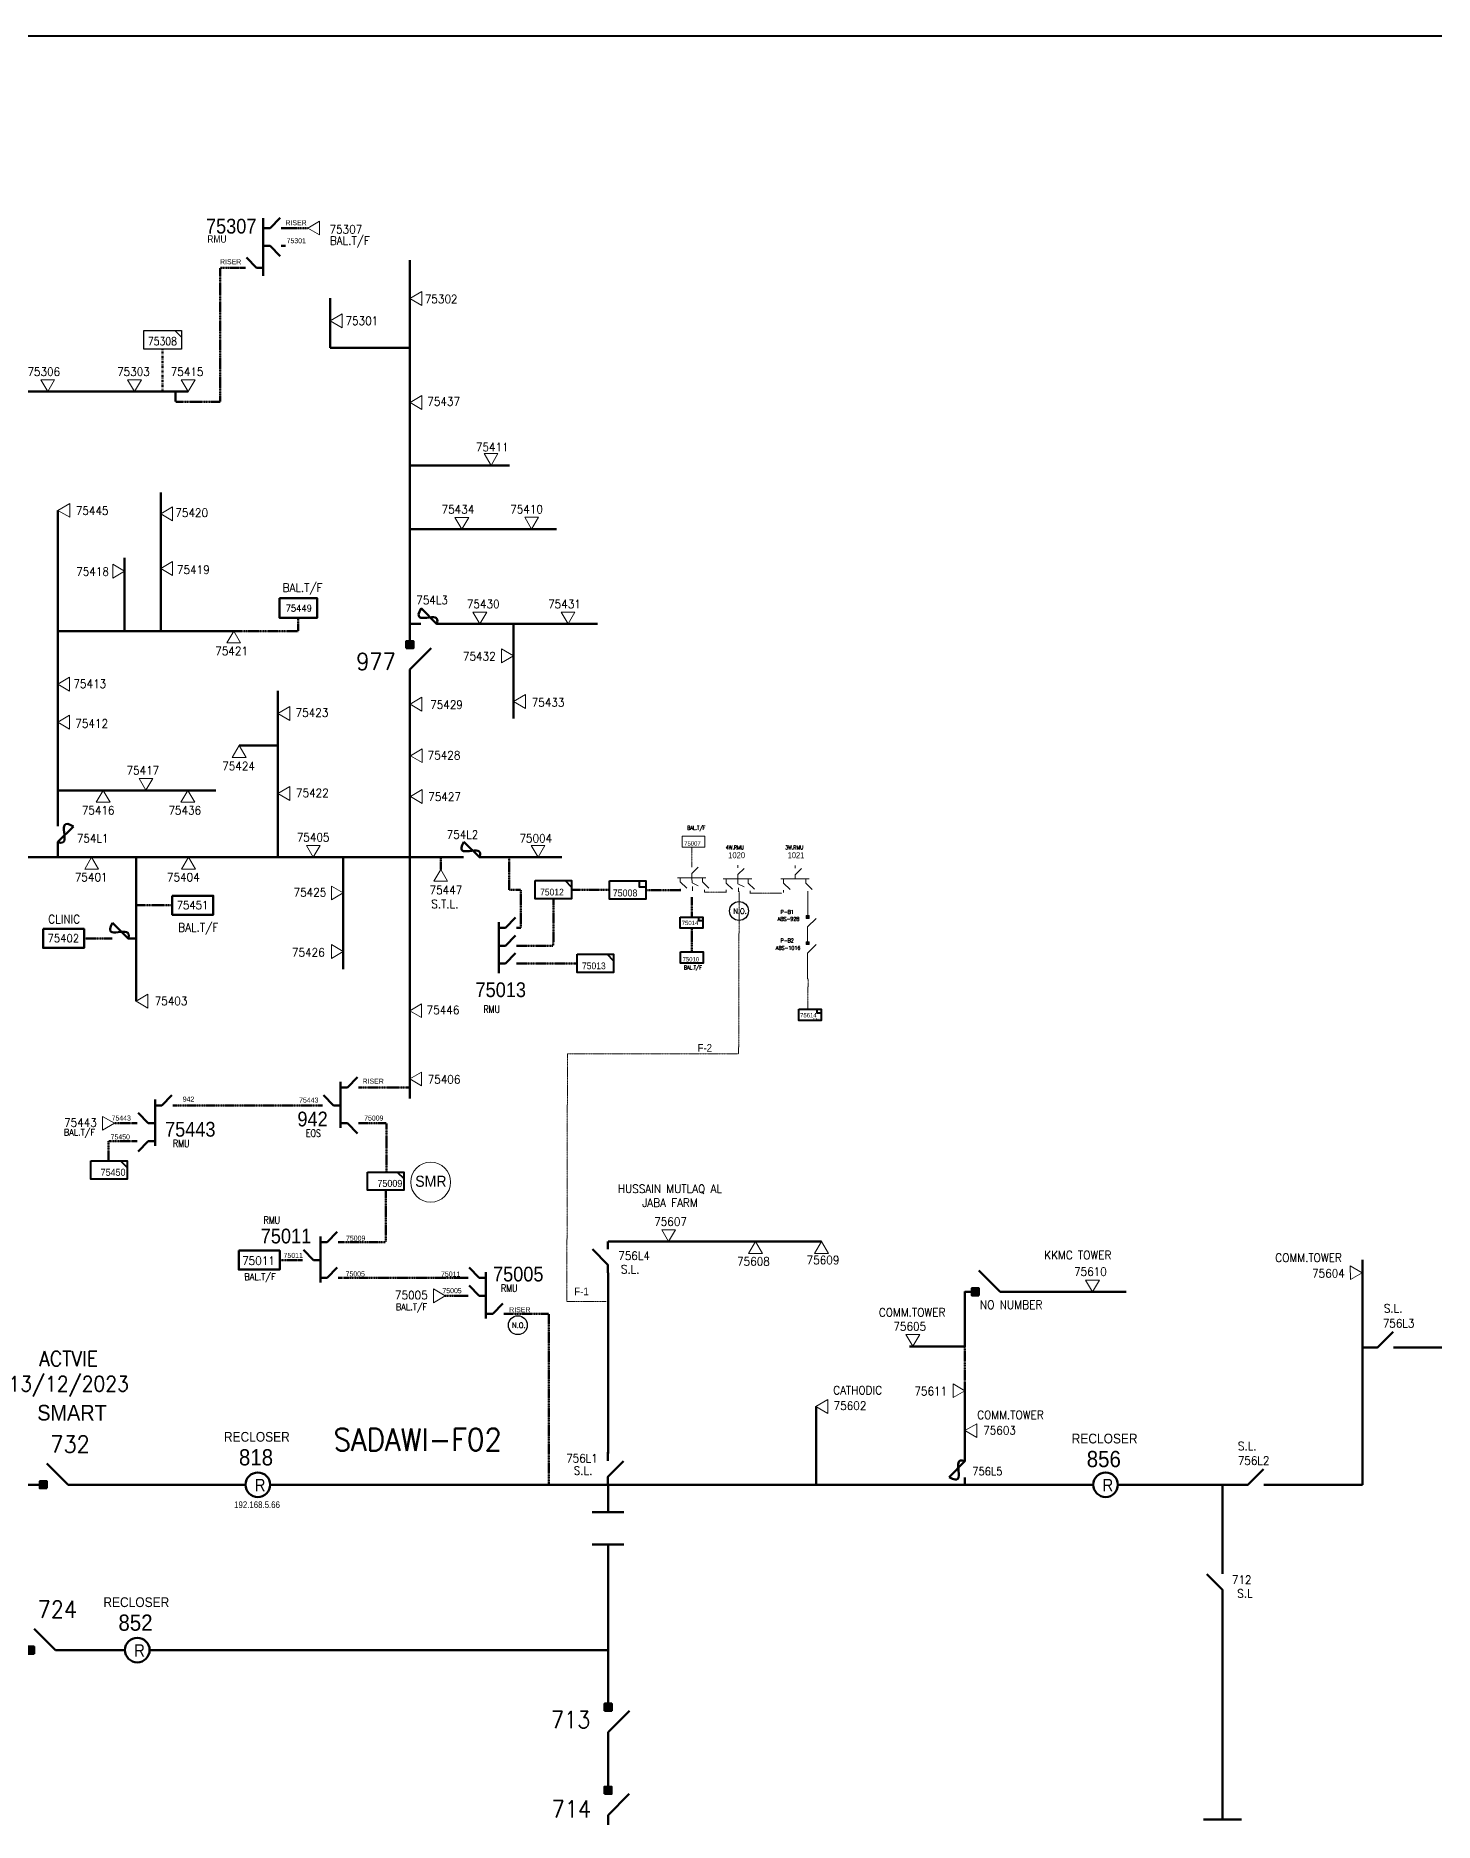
# Model space of a CAD drawing. Header units: metres. Extents: x 65984 to 144644, y -19036 to 23726.
# Drawn here: x 138121 to 138621, y 20396 to 21035 of the extents above; entities that cross this region are included whole.
import ezdxf
from ezdxf.enums import TextEntityAlignment as Align

# ---------------------------------------------------------------- set-up
doc = ezdxf.new("R2010")
doc.units = ezdxf.units.M
doc.header["$MEASUREMENT"] = 0
doc.linetypes.add('DGN Style 3', pattern=[0.013877, 0, -0.013877])
doc.linetypes.add('DGN Style 4', pattern=[1.6, 0.8, -0.4, 0, -0.4])
doc.layers.get('0').update_dxf_attribs({"color": 95, "lineweight": 40})
for name, color, linetype, lineweight in [('ABS NUMBER', 112, 'Continuous', 30), ('d_eos', 111, 'Continuous', 40), ('d_eos no', 121, 'Continuous', 40), ('d_fco text', 95, 'Continuous', 40), ('d_switch', 95, 'Continuous', 40), ('d_tf no', 6, 'Continuous', 40), ('d_ug cable', 95, 'Continuous', 40), ('d_ug tf', 1, 'Continuous', 40), ('d_unit sub', 7, 'Continuous', 40), ('d_village name', 7, 'Continuous', 40), ('EXI TRANS 3PH', 7, 'Continuous', 0), ('FDR  1  16', 234, 'Continuous', 40), ('FDR  2  03', 240, 'Continuous', 40), ('FDR  2  05', 154, 'Continuous', 40), ('FDR  2  17', 98, 'Continuous', 40), ('FDR  2  19', 172, 'Continuous', 40), ('FDR  3  01', 30, 'Continuous', 40), ('FDR  3  02', 251, 'Continuous', 40), ('FDR  4  02', 126, 'Continuous', 40), ('GRID STATION 01', 7, 'Continuous', 40), ('Level 37', 7, 'Continuous', 0), ('O H MAIN FEEDER', 4, 'Continuous', 100), ('REGULATOR', 5, 'Continuous', 40), ('RMU', 30, 'Continuous', 120), ('SW N O', 114, 'Continuous', 30)]:
    doc.layers.add(name, color=color, linetype=linetype, lineweight=lineweight)
doc.styles.add('NASKHF', font='naskhf.shx', dxfattribs={"height": 8})
doc.styles.add('Style-Arial', font='arial.ttf')
doc.styles.add('Style-ENGINEERING', font='ENGINEERING.shx')
doc.styles.add('Style-msdefault', font='msdefault.shx')
doc.styles.add('Style-STANDARD', font='STANDARD.shx')

# ---------------------------------------------------------------- blocks, each defined once
blk = doc.blocks.new('*U921')
at = {"layer": 'FDR  2  05', "color": 6, "linetype": 'Continuous', "lineweight": 100}
for p, q in [((-11.2, -10.9), (-11.2, -21.7)), ((-11.2, -23.5), (-11.2, -11.1))]:
    blk.add_line(p, q, dxfattribs=at)
at = {"layer": 'FDR  2  05', "color": 6, "linetype": 'Continuous', "lineweight": 100, "extrusion": (0, 0, -1), "flags": 128}
blk.add_lwpolyline([(11.2, 23.5), (11.2, 11.9), (-11.2, -10.5)], dxfattribs=at)
blk = doc.blocks.new('*U924')
at = {"layer": 'FDR  2  05', "color": 6, "linetype": 'Continuous', "lineweight": 100}
blk.add_line((11.8, -11.2), (22.6, -11.2), dxfattribs=at)
at = {"layer": 'FDR  2  05', "color": 6, "linetype": 'Continuous', "lineweight": 100, "extrusion": (0, 0, -1), "flags": 128}
blk.add_lwpolyline([(22.6, -11.2), (11, -11.2), (-11.4, 11.2)], dxfattribs=at)
blk = doc.blocks.new('ABS2')
at = {"color": 0, "linetype": 'ByBlock', "lineweight": -2}
for q in [(-59.8, 87), (0, 0)]:
    blk.add_line((0, 27.2), q, dxfattribs=at)
at = {"color": 0, "linetype": 'ByBlock', "lineweight": -2, "flags": 128}
for points in [[(10, 87.2), (-10, 87.2), (-10, 107.2), (10, 107.2)], [(7.6, 99.3), (7.6, 99.3), (7.6, 99.3), (7.6, 99.3)]]:
    blk.add_lwpolyline(points, close=True, dxfattribs=at)
at = {"color": 0, "linetype": 'ByBlock', "lineweight": -2}
for points in [[(10, 87.2), (-10, 87.2), (10, 107.2), (-10, 107.2)], [(7.6, 99.3), (7.6, 99.3), (7.6, 99.3)]]:
    blk.add_solid(points, dxfattribs=at)
blk = doc.blocks.new('FUSE01')
at = {"color": 0, "linetype": 'ByBlock', "lineweight": -2}
blk.add_line((0, -17.15), (0, -22.55), dxfattribs=at)
at = {"color": 0, "linetype": 'ByBlock', "lineweight": -2, "flags": 128}
blk.add_lwpolyline([(0, 0.05), (0, -5.75), (-11.2, -16.95)], dxfattribs=at)
at = {"color": 0, "linetype": 'ByBlock', "lineweight": -2}
blk.add_open_spline([(-11.2, -16.95), (3.4, -25.35), (-11.6, -1.35), (0, -5.75)], degree=3, dxfattribs=at)
blk = doc.blocks.new('*U927')
at = {"layer": 'REGULATOR', "color": 7, "linetype": 'Continuous', "lineweight": 53}
blk.add_circle((0, 0.1), 7.56, dxfattribs=at)
at = {"layer": 'ABS NUMBER', "color": 7, "lineweight": 53, "style": 'Style-ENGINEERING', "width": 0.9}
blk.add_text('R', height=7.56, dxfattribs=at).set_placement((-1.9, 3.7), align=Align.TOP_LEFT)
blk = doc.blocks.new('TF_2_2')
at = {"layer": 'd_village name', "color": 0, "linetype": 'Continuous', "lineweight": 30, "ltscale": 500}
blk.add_line((3150, 2475), (4950, 675), dxfattribs=at)
blk.add_3dface([(-5050, 2475), (4950, 2475), (4950, -2525), (-5050, -2525)], dxfattribs=at)
blk = doc.blocks.new('TF_8')
at = {"color": 0, "linetype": 'ByBlock', "lineweight": -2}
blk.add_line((6.3, 4.95), (9.9, 1.35), dxfattribs=at)
blk.add_3dface([(-10.1, 4.95), (9.9, 4.95), (9.9, -5.05), (-10.1, -5.05)], dxfattribs=at)
blk = doc.blocks.new('TF3')
at = {"color": 0, "linetype": 'ByBlock', "lineweight": -2}
for p, q in [((11.3, 9), (18.3, 9)), ((18.3, 9), (18.3, 2))]:
    blk.add_line(p, q, dxfattribs=at)
at = {"color": 0, "linetype": 'ByBlock', "lineweight": -2, "flags": 128}
blk.add_lwpolyline([(18.3, 2), (11.3, 2), (11.3, 9)], dxfattribs=at)
at = {"color": 0, "linetype": 'ByBlock', "lineweight": -2}
blk.add_3dface([(-21.7, 9), (18.3, 9), (18.3, -11), (-21.7, -11)], dxfattribs=at)
blk = doc.blocks.new('*U984')
at = {"layer": 'SW N O', "color": 3, "ltscale": 0.426762}
blk.add_circle((0, 0), 16.8, dxfattribs=at)
at = {"layer": 'SW N O', "color": 3, "style": 'Style-STANDARD'}
blk.add_text('N.O.', height=9.6, dxfattribs=at).set_placement((1.7, -0.2), align=Align.MIDDLE_CENTER)
blk = doc.blocks.new('TRA1_3')
at = {"layer": 'EXI TRANS 3PH', "color": 1, "linetype": 'Continuous', "lineweight": 0, "extrusion": (0, 0, -1), "flags": 128}
blk.add_lwpolyline([(-10, -17), (0, 0), (10, -17)], close=True, dxfattribs=at)
blk = doc.blocks.new('TRA1_2')
at = {"layer": 'EXI TRANS 3PH', "color": 1, "linetype": 'Continuous', "lineweight": 0, "xscale": 1.000046566207833, "yscale": 1.000046566207833, "zscale": 1.000046566207833, "rotation": 180}
blk.add_blockref('TRA1_3', (0, 0), dxfattribs=at)
blk = doc.blocks.new('TRA1_658')
at = {"layer": 'EXI TRANS 3PH', "color": 6, "linetype": 'Continuous', "lineweight": 0, "flags": 128}
blk.add_lwpolyline([(10, -17), (0, 0), (-10, -17)], close=True, dxfattribs=at)
blk = doc.blocks.new('TRA1_657')
at = {"layer": 'EXI TRANS 3PH', "color": 6, "linetype": 'Continuous', "lineweight": 0, "xscale": 1.000046566207834, "yscale": 1.000046566207834, "zscale": 1.000046566207834, "rotation": 180}
blk.add_blockref('TRA1_658', (0, 0), dxfattribs=at)

msp = doc.modelspace()

# ---------------------------------------------------------------- linework, layer by layer
at = {"layer": 'd_eos', "color": 7, "linetype": 'Continuous', "lineweight": 211, "ltscale": 0.437604}
for p, q in [((138204.52, 20966.12), (138208.11, 20969.82)), ((138202.06, 20949.05), (138202.06, 20969.61)), ((138202.06, 20966.12), (138204.52, 20966.12)), ((138208.45, 20966.12), (138209.95, 20966.12)), ((138202.06, 20959.7), (138204.52, 20959.7)), ((138204.52, 20959.7), (138208.11, 20956)), ((138208.45, 20959.7), (138209.94, 20959.7)), ((138195.68, 20951.82), (138194.18, 20951.82)), ((138199.61, 20951.82), (138196.02, 20955.52)), ((138202.06, 20951.82), (138199.61, 20951.82)), ((138286.32, 20699.44), (138286.32, 20717.68)), ((138286.32, 20715.64), (138288.77, 20715.64)), ((138288.77, 20715.64), (138292.36, 20719.34)), ((138292.71, 20715.64), (138294.2, 20715.64)), ((138286.27, 20709.22), (138288.72, 20709.22)), ((138288.72, 20709.22), (138292.31, 20712.92)), ((138292.66, 20709.22), (138294.15, 20709.22)), ((138286.27, 20702.95), (138288.72, 20702.95)), ((138288.72, 20702.95), (138292.31, 20706.65)), ((138292.66, 20702.95), (138294.15, 20702.95)), ((138229.68, 20644.13), (138229.68, 20660.62)), ((138229.68, 20658.58), (138232.14, 20658.58)), ((138232.14, 20658.58), (138235.73, 20662.28)), ((138236.07, 20658.58), (138237.56, 20658.58)), ((138163.32, 20637.71), (138163.32, 20654.21)), ((138163.32, 20652.16), (138165.78, 20652.16)), ((138165.78, 20652.16), (138169.37, 20655.86)), ((138169.71, 20652.16), (138171.2, 20652.16)), ((138223.29, 20652.16), (138221.8, 20652.16)), ((138227.22, 20652.16), (138223.63, 20655.86)), ((138229.68, 20652.16), (138227.22, 20652.16)), ((138156.93, 20645.75), (138155.44, 20645.75)), ((138160.87, 20645.75), (138157.28, 20649.45)), ((138163.32, 20645.75), (138160.87, 20645.75)), ((138229.68, 20645.75), (138232.14, 20645.75)), ((138232.14, 20645.75), (138235.73, 20642.05)), ((138236.07, 20645.75), (138237.56, 20645.75)), ((138156.94, 20639.33), (138155.44, 20639.33)), ((138160.87, 20639.33), (138157.28, 20635.63)), ((138163.32, 20639.33), (138160.87, 20639.33)), ((138224.95, 20603.23), (138228.54, 20606.93)), ((138220.04, 20596.81), (138216.45, 20600.51)), ((138222.49, 20588.78), (138222.49, 20605.27)), ((138222.49, 20603.23), (138224.95, 20603.23)), ((138228.88, 20603.23), (138230.37, 20603.23)), ((138216.1, 20596.81), (138214.61, 20596.81)), ((138222.49, 20596.81), (138220.04, 20596.81)), ((138224.95, 20590.39), (138228.54, 20594.09)), ((138279.28, 20590.39), (138275.69, 20594.09)), ((138222.49, 20590.39), (138224.95, 20590.39)), ((138228.88, 20590.39), (138230.37, 20590.39)), ((138275.35, 20590.39), (138273.86, 20590.39)), ((138279.28, 20583.98), (138275.69, 20587.68)), ((138281.74, 20590.39), (138279.28, 20590.39)), ((138281.74, 20575.94), (138281.74, 20592.44)), ((138275.35, 20583.98), (138273.86, 20583.98)), ((138281.74, 20583.98), (138279.28, 20583.98)), ((138284.2, 20577.56), (138287.79, 20581.26)), ((138281.74, 20577.56), (138284.2, 20577.56)), ((138288.13, 20577.56), (138289.62, 20577.56))]:
    msp.add_line(p, q, dxfattribs=at)
at = {"layer": 'd_eos', "color": 7, "linetype": 'Continuous', "lineweight": 13, "ltscale": 0.270493}
for p, q in [((138350.29, 20733.64), (138360.49, 20733.64)), ((138351.29, 20733.64), (138351.29, 20732.12)), ((138355.46, 20737.56), (138355.46, 20738.48)), ((138355.46, 20735.13), (138357.75, 20737.35)), ((138355.46, 20733.61), (138355.46, 20735.13)), ((138355.49, 20731.83), (138355.46, 20733.63)), ((138359.22, 20733.64), (138359.22, 20732.13)), ((138366.69, 20733.24), (138376.88, 20733.24)), ((138367.69, 20733.24), (138367.69, 20731.72)), ((138371.86, 20737.16), (138371.86, 20738.08)), ((138371.86, 20734.73), (138374.14, 20736.95)), ((138371.86, 20733.21), (138371.86, 20734.73)), ((138371.88, 20731.42), (138371.86, 20733.22)), ((138375.62, 20733.24), (138375.62, 20731.72)), ((138392.44, 20737.09), (138392.44, 20738.01)), ((138392.45, 20733.14), (138392.44, 20734.65)), ((138392.45, 20734.65), (138394.73, 20736.87)), ((138351.29, 20732.12), (138353.58, 20729.91)), ((138351.29, 20729.69), (138351.29, 20728.77)), ((138355.49, 20731.82), (138357.73, 20730.75)), ((138355.72, 20728.94), (138355.72, 20730.46)), ((138359.22, 20732.13), (138361.51, 20729.91)), ((138359.97, 20729.32), (138359.97, 20728.4)), ((138367.69, 20731.72), (138369.97, 20729.5)), ((138367.69, 20729.29), (138367.69, 20728.37)), ((138371.89, 20731.42), (138374.13, 20730.35)), ((138372.12, 20728.54), (138372.12, 20730.06)), ((138375.62, 20731.72), (138377.91, 20729.5)), ((138376.36, 20728.92), (138376.36, 20727.99)), ((138387.28, 20733.17), (138397.47, 20733.17)), ((138388.28, 20733.17), (138388.28, 20731.65)), ((138388.28, 20731.65), (138390.56, 20729.43)), ((138388.28, 20729.22), (138388.28, 20728.29)), ((138396.21, 20733.17), (138396.21, 20731.65)), ((138396.21, 20731.65), (138398.5, 20729.43)), ((138396.95, 20728.84), (138396.95, 20727.92))]:
    msp.add_line(p, q, dxfattribs=at)
at = {"layer": 'd_ug cable', "color": 2, "linetype": 'Continuous', "lineweight": 13}
msp.add_circle((138261.95, 20624.68), 7.15, dxfattribs=at)
at = {"layer": 'd_ug tf', "color": 134, "linetype": 'DGN Style 4', "lineweight": 53}
msp.add_line((138166.03, 20907.58), (138166.03, 20922.75), dxfattribs=at)
at = {"layer": 'd_unit sub', "color": 1, "linetype": 'Continuous', "lineweight": 13, "flags": 128}
msp.add_lwpolyline([(138351.98, 20748.54), (138360.02, 20748.54), (138360.02, 20744.52), (138351.98, 20744.52)], close=True, dxfattribs=at)
at = {"layer": 'd_unit sub', "color": 1, "linetype": 'Continuous', "lineweight": 40, "flags": 128}
for points in [[(138312.4, 20730.29), (138310.06, 20732.6), (138312.4, 20732.6)], [(138327.41, 20703.9), (138325.08, 20706.21), (138327.42, 20706.21)], [(138351.41, 20707.08), (138359.45, 20707.08), (138359.45, 20703.06), (138351.41, 20703.06)]]:
    msp.add_lwpolyline(points, close=True, dxfattribs=at)
at = {"layer": 'FDR  1  16', "linetype": 'Continuous', "lineweight": 40, "flags": 128}
msp.add_lwpolyline([(137704.71, 21034.93), (139267.55, 21034.93), (139267.55, 19936.81), (137704.71, 19936.81)], close=True, dxfattribs=at)
at = {"layer": 'FDR  2  05', "color": 94, "linetype": 'Continuous', "lineweight": 100}
for p, q in [((138254.51, 20817.33), (138254.51, 20954.61)), ((138225.95, 20941.02), (138225.95, 20923.25)), ((138254.51, 20923.25), (138225.95, 20923.25)), ((138175.16, 20907.58), (138094.56, 20907.58)), ((138290.15, 20881.18), (138254.61, 20881.18)), ((138165.34, 20821.7), (138165.34, 20871.48)), ((138128.56, 20754.07), (138128.56, 20865.08)), ((138306.97, 20858.36), (138254.61, 20858.36)), ((138152.42, 20821.7), (138152.42, 20848.15)), ((138258.02, 20824.46), (138254.61, 20824.46)), ((138321.61, 20824.46), (138266.98, 20824.46)), ((138291.61, 20790.6), (138291.61, 20824.46)), ((138128.56, 20821.87), (138194.03, 20821.87)), ((138254.51, 20654.67), (138254.51, 20804.64)), ((138207.29, 20740.95), (138207.29, 20800.5)), ((138193.42, 20780.92), (138207.29, 20780.92)), ((138128.56, 20764.89), (138185.06, 20764.89)), ((138271.63, 20740.95), (138094.99, 20740.95)), ((138128.56, 20740.95), (138128.56, 20744.71)), ((138156.51, 20740.95), (138156.51, 20689.48)), ((138230.65, 20740.94), (138230.65, 20700.88)), ((138308.9, 20740.95), (138282.31, 20740.95))]:
    msp.add_line(p, q, dxfattribs=at)
at = {"layer": 'FDR  2  05', "color": 94, "linetype": 'Continuous', "lineweight": 13}
for p, q in [((138396.91, 20719.92), (138396.91, 20728.09)), ((138396.86, 20710.7), (138396.86, 20714.83)), ((138396.86, 20697.3), (138396.86, 20705.47))]:
    msp.add_line(p, q, dxfattribs=at)
at = {"layer": 'FDR  2  05', "color": 6, "linetype": 'Continuous', "lineweight": 100}
for p, q in [((138325.42, 20603.43), (138401.86, 20603.43)), ((138595.41, 20565.55), (138595.41, 20596.94)), ((138453.18, 20565.88), (138453.18, 20585.53)), ((138453.18, 20585.44), (138457.32, 20585.44)), ((138467.95, 20585.44), (138510.82, 20585.44)), ((138433.32, 20565.88), (138453.18, 20565.88)), ((138453.18, 20527.33), (138453.18, 20552.58)), ((138399.87, 20516.39), (138399.87, 20544.42))]:
    msp.add_line(p, q, dxfattribs=at)
at = {"layer": 'FDR  2  17', "color": 7, "linetype": 'Continuous', "lineweight": 53, "flags": 128}
for points in [[(138207.85, 20833.7), (138221.28, 20833.7), (138221.28, 20826.59), (138207.85, 20826.59)], [(138169.46, 20727.16), (138184.13, 20727.16), (138184.13, 20720.36), (138169.46, 20720.36)], [(138123.23, 20715.31), (138137.89, 20715.31), (138137.89, 20708.5), (138123.23, 20708.5)], [(138193.27, 20600.21), (138207.94, 20600.21), (138207.94, 20593.41), (138193.27, 20593.41)]]:
    msp.add_lwpolyline(points, close=True, dxfattribs=at)
at = {"layer": 'FDR  2  19', "color": 1, "linetype": 'DGN Style 3', "lineweight": 53}
for p, q in [((138209.95, 20966.12), (138217.97, 20966.12)), ((138265.55, 20736.57), (138265.55, 20740.92)), ((138294.2, 20715.64), (138294.2, 20729.34)), ((138338.99, 20729.22), (138351.58, 20729.22)), ((138156.51, 20723.77), (138169.46, 20723.77)), ((138355.43, 20719.56), (138355.43, 20726.75)), ((138355.43, 20707.08), (138355.43, 20715.37)), ((138137.89, 20711.91), (138145.35, 20711.91)), ((138294.15, 20702.95), (138314.41, 20702.95)), ((138236.82, 20658.58), (138254.51, 20658.58)), ((138155.44, 20645.75), (138148.78, 20645.74)), ((138214.61, 20596.81), (138207.95, 20596.81)), ((138273.86, 20590.39), (138230.7, 20590.39)), ((138273.86, 20583.98), (138267.19, 20583.98))]:
    msp.add_line(p, q, dxfattribs=at)
at = {"layer": 'FDR  2  19', "color": 1, "linetype": 'DGN Style 3', "lineweight": 13}
for p, q in [((138355.39, 20744.35), (138355.39, 20737.38)), ((138359.97, 20728.4), (138367.75, 20728.4)), ((138376.38, 20728.04), (138387.73, 20728.04))]:
    msp.add_line(p, q, dxfattribs=at)
at = {"layer": 'FDR  2  19', "color": 6, "linetype": 'DGN Style 3', "lineweight": 106}
msp.add_line((138453.18, 20552.58), (138453.17, 20565.86), dxfattribs=at)
at = {"layer": 'FDR  2  19', "color": 1, "linetype": 'DGN Style 3', "lineweight": 53, "flags": 128}
for points in [[(138170.59, 20907.58), (138170.59, 20903.9), (138186.56, 20903.9), (138186.56, 20951.82), (138194.18, 20951.82)], [(138194.03, 20821.87), (138214.56, 20821.87), (138214.56, 20826.59)], [(138290, 20740.95), (138290, 20729.34), (138294.2, 20729.34)], [(138312.4, 20729.34), (138325.98, 20729.34)], [(138294.15, 20709.22), (138305.85, 20709.22), (138305.9, 20726.08)], [(138171.2, 20652.16), (138221.8, 20652.16)], [(138237.56, 20645.75), (138246.11, 20645.75), (138246.11, 20628.28)], [(138155.44, 20639.33), (138146.64, 20639.33), (138146.64, 20632.27)], [(138245.9, 20621.77), (138245.9, 20603.23), (138230.37, 20603.23)], [(138289.62, 20577.56), (138304.26, 20577.56), (138304.26, 20516.39)]]:
    msp.add_lwpolyline(points, dxfattribs=at)
at = {"layer": 'FDR  2  19', "color": 1, "linetype": 'DGN Style 3', "lineweight": 13, "flags": 128}
for points in [[(138310.91, 20670.63), (138372.18, 20670.63), (138372.35, 20728.66)], [(138396.98, 20686.55), (138396.98, 20686.55), (138397.01, 20697.43)], [(138324.75, 20581.95), (138310.69, 20581.95), (138310.91, 20670.63)]]:
    msp.add_lwpolyline(points, dxfattribs=at)
at = {"layer": 'O H MAIN FEEDER', "color": 6, "lineweight": 120, "ltscale": 0.304429}
for p, q in [((138325.42, 20527.6), (138325.42, 20592.19)), ((138595.41, 20516.39), (138595.41, 20565.55)), ((138595.41, 20565.55), (138597.93, 20565.55)), ((138609.21, 20565.55), (138693.49, 20565.55)), ((138087.53, 20516.39), (138122.09, 20516.39)), ((138135.68, 20516.39), (138195.68, 20516.39)), ((138204.49, 20516.39), (138271.95, 20516.39)), ((138270.07, 20516.39), (138362.98, 20516.39)), ((138325.42, 20516.39), (138325.42, 20506.64)), ((138362.98, 20516.39), (138499.11, 20516.39)), ((138508.04, 20516.39), (138551.64, 20516.39)), ((138545.35, 20516.38), (138545.35, 20487.18)), ((138562.46, 20516.39), (138595.41, 20516.39)), ((138331.13, 20506.64), (138319.71, 20506.64)), ((138331.13, 20495.01), (138319.71, 20495.01)), ((138325.42, 20495.01), (138325.42, 20438.06)), ((138545.35, 20475.95), (138545.35, 20396.56)), ((138131.12, 20457.22), (138152.55, 20457.22)), ((138161.35, 20457.22), (138325.42, 20457.22)), ((138325.42, 20424.42), (138325.42, 20408.02)), ((138552.16, 20396.56), (138538.54, 20396.56))]:
    msp.add_line(p, q, dxfattribs=at)

# ---------------------------------------------------------------- block references
at = {"color": 5, "linetype": 'DGN Style 3', "lineweight": 106, "ltscale": 0.419071, "xscale": 0.001350861239531649, "yscale": 0.001350861239531649, "zscale": 0.002441080165275587, "rotation": 359.9999999999999}
msp.add_blockref('TF_2_2', (138166.1, 20926.16), dxfattribs=at)
at = {"layer": 'd_unit sub', "color": 1, "linetype": 'Continuous', "lineweight": 40, "xscale": 0.6503412633651239, "yscale": 0.6521940282890134, "zscale": 0.8199408297222128}
for p in [(138305.96, 20729.37), (138320.98, 20702.98)]:
    msp.add_blockref('TF_8', p, dxfattribs=at)
at = {"layer": 'd_unit sub', "color": 1, "linetype": 'Continuous', "lineweight": 40, "rotation": 359.9999999999999}
for p, xscale, yscale, zscale in [((138333.04, 20729.54), 0.3251706316836285, 0.3251706316836285, 0.1300771388769227), ((138355.66, 20717.75), 0.2009950690107528, 0.2009950690107528, 0.08040352036073675), ((138398.03, 20684.74), 0.2009950690107528, 0.2009950690107528, 0.08040352036073675)]:
    msp.add_blockref('TF3', p, dxfattribs=dict(at, xscale=xscale, yscale=yscale, zscale=zscale))
at = {"layer": 'd_unit sub', "color": 5, "linetype": 'Continuous', "lineweight": 40, "xscale": 0.6503412633648148, "yscale": 0.6503412633648148, "zscale": 0.4267622666565712, "rotation": 359.9999999999999}
msp.add_blockref('TF_8', (138146.87, 20629.05), dxfattribs=at)
at = {"layer": 'd_unit sub', "color": 2, "linetype": 'Continuous', "lineweight": 40, "xscale": 0.6503412633648148, "yscale": 0.6503412633648148, "zscale": 0.4267622666565712, "rotation": 359.9999999999999}
msp.add_blockref('TF_8', (138245.92, 20625.06), dxfattribs=at)
at = {"layer": 'EXI TRANS 3PH', "color": 1, "linetype": 'Continuous', "lineweight": 0}
for p, xscale, yscale, zscale, rotation in [((138217.96, 20966.12), 0.2484432804949533, 0.2489860078852001, 0.2484432804949533, 269.9998128257428), ((138254.5, 20940.87), 0.2484432804949529, 0.2489860078852003, 0.2484432804949529, 269.9998128257428), ((138226.04, 20932.93), 0.2484432804949529, 0.2489860078852003, 0.2484432804949529, 269.9998128257428), ((138254.56, 20903.67), 0.2484432804949529, 0.2489860078852003, 0.2484432804949529, 269.9998128257428), ((138283.55, 20881.18), 0.2484432804949534, 0.2489860078851998, 0.2484432804949534, 0.0001871742573096563), ((138128.54, 20865.08), 0.2484432804949529, 0.2489860078852003, 0.2484432804949529, 269.9998128257428), ((138165.34, 20863.84), 0.2484432804949529, 0.2489860078852003, 0.2484432804949529, 269.9998128257428), ((138273.11, 20858.33), 0.2484432804949534, 0.2489860078851998, 0.2484432804949534, 0.0001871742573096563), ((138298.09, 20858.36), 0.2484432804949534, 0.2489860078851998, 0.2484432804949534, 0.0001871742573096563), ((138165.34, 20844.3), 0.2484432804949529, 0.2489860078852003, 0.2484432804949529, 269.9998128257428), ((138279.58, 20824.43), 0.2484432804949534, 0.2489860078851998, 0.2484432804949534, 0.0001871742573096563), ((138311.11, 20824.44), 0.2484432804949534, 0.2489860078851998, 0.2484432804949534, 0.0001871742573096563), ((138191.45, 20821.88), 0.2484432804949534, 0.2489860078851998, 0.2484432804949534, 179.9998128257428), ((138128.5, 20802.89), 0.2484432804949529, 0.2489860078852003, 0.2484432804949529, 269.9998128257428), ((138254.61, 20795.74), 0.2484432804949529, 0.2489860078852003, 0.2484432804949529, 270.0001871742573), ((138291.62, 20796.67), 0.2484432804949529, 0.2489860078852003, 0.2484432804949529, 269.9998128257428), ((138128.5, 20789.32), 0.2484432804949529, 0.2489860078852003, 0.2484432804949529, 269.9998128257428), ((138207.3, 20792.39), 0.2484432804949529, 0.2489860078852003, 0.2484432804949529, 269.9998128257428), ((138193.42, 20780.92), 0.2484432804949534, 0.2489860078851998, 0.2484432804949534, 179.9998128257428), ((138254.7, 20777.29), 0.2484432804949529, 0.2489860078852003, 0.2484432804949529, 270.0001871742573), ((138207.3, 20763.74), 0.2484432804949529, 0.2489860078852003, 0.2484432804949529, 269.9998128257428), ((138254.68, 20762.69), 0.2484432804949529, 0.2489860078852003, 0.2484432804949529, 270.0001871742573), ((138144.72, 20764.88), 0.2484432804949534, 0.2489860078851998, 0.2484432804949534, 179.9998128257428), ((138175, 20764.86), 0.2484432804949534, 0.2489860078851998, 0.2484432804949534, 179.9998128257428), ((138140.61, 20740.94), 0.2484432804949534, 0.2489860078851998, 0.2484432804949534, 179.9998128257428), ((138175.27, 20740.94), 0.2484432804949534, 0.2489860078851998, 0.2484432804949534, 179.9998128257428), ((138265.55, 20736.58), 0.2484432804949534, 0.2489860078851998, 0.2484432804949534, 179.9998128257428), ((138230.65, 20728.16), 0.2484432804949529, 0.2489860078852003, 0.2484432804949529, 90.00018717425732), ((138230.65, 20707.23), 0.2484432804949529, 0.2489860078852003, 0.2484432804949529, 90.00018717425732), ((138156.51, 20689.48), 0.2484432804949529, 0.2489860078852003, 0.2484432804949529, 269.9998128257428), ((138254.49, 20686.04), 0.2484432804949529, 0.2489860078852003, 0.2484432804949529, 269.9998128257428), ((138254.49, 20661.6), 0.2484432804949529, 0.2489860078852003, 0.2484432804949529, 269.9998128257428)]:
    msp.add_blockref('TRA1_2', p, dxfattribs=dict(at, xscale=xscale, yscale=yscale, zscale=zscale, rotation=rotation))
at = {"layer": 'EXI TRANS 3PH', "color": 1, "linetype": 'Continuous', "lineweight": 0, "extrusion": (0, 0, -1)}
for p, xscale, yscale, zscale, rotation in [((-138124.88, 20907.58), 0.2484432804949534, 0.2489860078851998, 0.2484432804949534, 0.0001871742573096566), ((-138155.96, 20907.58), 0.2484432804949534, 0.2489860078851998, 0.2484432804949534, 0.0001871742573096566), ((-138175.16, 20907.58), 0.2484432804949534, 0.2489860078851998, 0.2484432804949534, 0.0001871742573096566), ((-138152.42, 20843.31), 0.2484432804949529, 0.2489860078852003, 0.2484432804949529, 270.0001871742573), ((-138291.58, 20813.06), 0.2484432804949529, 0.2489860078852003, 0.2484432804949529, 269.9998128257428), ((-138160.05, 20764.91), 0.2484432804949534, 0.2489860078851998, 0.2484432804949534, 0.000187174254607309), ((-138219.95, 20740.96), 0.2484432804949534, 0.2489860078851998, 0.2484432804949534, 359.9998128257428), ((-138300.37, 20740.95), 0.2484432804949534, 0.2489860078851998, 0.2484432804949534, 0.0001871742573096566), ((-138148.78, 20645.74), 0.2484432804949529, 0.2489860078852003, 0.2484432804949529, 269.9922887923341), ((-138267.19, 20583.98), 0.2484432804949529, 0.2489860078852003, 0.2484432804949529, 269.9922887923341)]:
    msp.add_blockref('TRA1_2', p, dxfattribs=dict(at, xscale=xscale, yscale=yscale, zscale=zscale, rotation=rotation))
at = {"layer": 'EXI TRANS 3PH', "color": 6, "linetype": 'Continuous', "lineweight": 0, "extrusion": (0, 0, -1)}
for p, xscale, yscale, zscale, rotation in [((-138347.13, 20603.43), 0.2484432804949534, 0.2489860078851998, 0.2484432804949534, 359.9998128257428), ((-138453.19, 20550.05), 0.2484432804949529, 0.2489860078852004, 0.2484432804949529, 270.000187174212)]:
    msp.add_blockref('TRA1_657', p, dxfattribs=dict(at, xscale=xscale, yscale=yscale, zscale=zscale, rotation=rotation))
at = {"layer": 'EXI TRANS 3PH', "color": 6, "linetype": 'Continuous', "lineweight": 0}
for p, xscale, yscale, zscale, rotation in [((138378.22, 20603.43), 0.2484432804949534, 0.2489860078851998, 0.2484432804949534, 179.9998128257428), ((138401.87, 20603.43), 0.2484432804949534, 0.2489860078851998, 0.2484432804949534, 179.9998128257428), ((138591.13, 20589.8), 0.2484432804949532, 0.2489860078852003, 0.2484432804949532, 329.9998128257428), ((138498.83, 20585.43), 0.2484432804949534, 0.2489860078851998, 0.2484432804949534, 359.9998128257428), ((138434.51, 20565.93), 0.2484432804949534, 0.2489860078851998, 0.2484432804949534, 359.9998128257428), ((138399.86, 20544.42), 0.2484432804949529, 0.2489860078852003, 0.2484432804949529, 269.9998128257428), ((138453.17, 20535.77), 0.2484432804949529, 0.2489860078852003, 0.2484432804949529, 269.9998128257428)]:
    msp.add_blockref('TRA1_657', p, dxfattribs=dict(at, xscale=xscale, yscale=yscale, zscale=zscale, rotation=rotation))
at = {"layer": 'FDR  2  03', "color": 121, "linetype": 'Continuous', "lineweight": 106, "xscale": 0.1273363878880791, "yscale": -0.1273363878880798, "zscale": 0.2186401340495829, "rotation": 179.9998128257428}
msp.add_blockref('ABS2', (138254.51, 20804.64), dxfattribs=at)
at = {"layer": 'FDR  2  03', "color": 121, "linetype": 'Continuous', "lineweight": 13, "xscale": 0.05046532469268662, "yscale": -0.05046532469268689, "zscale": 0.1351462418493329, "rotation": 179.9998128257428}
for p in [(138396.86, 20714.65), (138396.86, 20705.29)]:
    msp.add_blockref('ABS2', p, dxfattribs=at)
at = {"layer": 'FDR  2  03', "color": 6, "linetype": 'Continuous', "lineweight": 106, "yscale": -0.1273363878880797, "zscale": 0.2186401340495829}
for p, xscale, rotation in [((138469.27, 20585.44), 0.1273363878880791, 269.9998128257428), ((138131.12, 20457.22), 0.1273363878880791, 269.9998128257428), ((138325.5, 20424.41), 0.1273363878880792, 180.0002730902406), ((138325.42, 20394.67), 0.1273363878880792, 180.0002730902406)]:
    msp.add_blockref('ABS2', p, dxfattribs=dict(at, xscale=xscale, rotation=rotation))
at = {"layer": 'FDR  2  03', "color": 2, "linetype": 'Continuous', "lineweight": 106, "xscale": 0.1273363878880791, "yscale": -0.1273363878880797, "zscale": 0.2186401340495829, "rotation": 269.9998128257428}
msp.add_blockref('ABS2', (138135.68, 20516.39), dxfattribs=at)
at = {"layer": 'FDR  2  05', "color": 94, "linetype": 'Continuous', "lineweight": 100, "zscale": 0.8535245333131425}
for p, xscale, yscale, rotation in [((138266.95, 20824.46), 0.4970941475059042, 0.4970941475059042, 269.9996256514858), ((138128.56, 20743.56), 0.4970941475059044, 0.4970941475059044, 179.9996256514858), ((138282.28, 20740.95), 0.4970941475059042, 0.4970941475059042, 269.9996256514858), ((138156.49, 20711.91), 0.4970941475059042, 0.4970941475059042, 269.9996256514858)]:
    msp.add_blockref('FUSE01', p, dxfattribs=dict(at, xscale=xscale, yscale=yscale, rotation=rotation))
at = {"layer": 'FDR  2  05', "color": 6, "linetype": 'Continuous', "lineweight": 100}
for name, p, xscale, yscale, zscale, rotation in [('*U924', (138322.63, 20597.82), 0.2485470737529521, 0.2485470737529521, 0.2485470737529521, 90), ('FUSE01', (138453.18, 20527.76), 0.5082487081888794, 0.5082487081888794, 0.8726772255124368, 359.9996256514858), ('*U924', (138542.56, 20481.57), 0.2485470737529521, 0.2485470737529521, 0.2485470737529521, 90)]:
    msp.add_blockref(name, p, dxfattribs=dict(at, xscale=xscale, yscale=yscale, zscale=zscale, rotation=rotation))
at = {"layer": 'FDR  2  05', "color": 6, "linetype": 'Continuous', "lineweight": 100, "xscale": 0.2485470737529523, "yscale": 0.2485470737529523, "zscale": 0.2485470737529523}
for p in [(138603.6, 20568.34), (138557.16, 20519.18)]:
    msp.add_blockref('*U924', p, dxfattribs=at)
at = {"layer": 'FDR  2  05', "color": 6, "linetype": 'Continuous', "lineweight": 100, "extrusion": (0, 0, -1), "xscale": 0.2485470737529523, "yscale": 0.2485470737529523, "zscale": 0.2485470737529523, "rotation": 180}
msp.add_blockref('*U921', (-138328.2, 20522.23), dxfattribs=at)
at = {"layer": 'REGULATOR', "color": 7, "linetype": 'Continuous', "lineweight": 53, "xscale": 0.5824017097391738, "yscale": 0.5824017097391738, "zscale": 0.5824017097391738}
for p in [(138200.09, 20516.34), (138503.52, 20516.33), (138156.95, 20457.16)]:
    msp.add_blockref('*U927', p, dxfattribs=at)
at = {"layer": 'SW N O', "color": 3, "xscale": 0.2013332033424737, "yscale": 0.2013332033424737, "zscale": 0.2013332033424737}
for p in [(138372.32, 20721.72), (138293.15, 20573.5)]:
    msp.add_blockref('*U984', p, dxfattribs=at)

# ---------------------------------------------------------------- texts
at = {"layer": 'ABS NUMBER', "color": 7, "lineweight": 140, "style": 'Style-Arial', "width": 0.9}
for s, p in [('818', (138193.33, 20529.13)), ('856', (138496.76, 20528.51)), ('852', (138150.2, 20469.96))]:
    msp.add_text(s, height=5.824, dxfattribs=at).set_placement(p, align=Align.TOP_LEFT)
at = {"layer": 'd_eos no', "color": 7, "linetype": 'Continuous', "lineweight": 140, "style": 'Style-Arial', "width": 0.88}
for s, p in [('75307', (138181.53, 20969.43)), ('75013', (138278.01, 20696.18)), ('75443', (138166.88, 20646.25)), ('942', (138214.26, 20649.91)), ('75011', (138201.14, 20608.04)), ('75005', (138284.27, 20594.42))]:
    msp.add_text(s, height=5.283, dxfattribs=at).set_placement(p, align=Align.TOP_LEFT)
at = {"layer": 'd_fco text', "color": 6, "linetype": 'Continuous', "lineweight": 70, "style": 'Style-msdefault', "width": 0.916667}
for p in [(138187.96, 20535.29), (138491.39, 20534.67), (138144.82, 20476.12)]:
    msp.add_text('RECLOSER', height=3.494, dxfattribs=at).set_placement(p, align=Align.TOP_LEFT)
at = {"layer": 'd_switch', "color": 7, "linetype": 'Continuous', "lineweight": 30, "style": 'Style-ENGINEERING', "width": 0.857143}
for s, rotation, p in [('RISER', 359.99963, (138209.97, 20968.91)), ('942', 0.00752, (138173.21, 20655.3)), ('75011', 0.00752, (138265.67, 20592.7))]:
    msp.add_text(s, height=1.812, rotation=rotation, dxfattribs=at).set_placement(p, align=Align.TOP_LEFT)
for s, p in [('75301', (138217.3, 20962.48)), ('75443', (138221.77, 20654.95)), ('75009', (138245.05, 20648.52)), ('75009', (138238.56, 20605.54))]:
    msp.add_text(s, height=1.812, dxfattribs=at).set_placement(p, align=Align.TOP_RIGHT)
msp.add_text('RISER', height=1.812, rotation=359.99963, dxfattribs=at).set_placement((138194.16, 20954.96), align=Align.TOP_RIGHT)
for s, p in [('RISER', (138237.59, 20661.72)), ('75443', (138147.75, 20648.53)), ('75450', (138147.41, 20641.79)), ('75011', (138209.3, 20599.38)), ('75005', (138266.16, 20586.76))]:
    msp.add_text(s, height=1.812, dxfattribs=at).set_placement(p, align=Align.TOP_LEFT)
for s, p in [('75005', (138238.41, 20590.95)), ('RISER', (138297.66, 20578.12))]:
    msp.add_text(s, height=1.812, dxfattribs=at).set_placement(p, align=Align.RIGHT)
at = {"layer": 'd_tf no', "color": 13, "linetype": 'Continuous', "lineweight": 13, "style": 'Style-msdefault', "width": 0.945946}
msp.add_text('75007', height=1.548, dxfattribs=at).set_placement((138352.69, 20746.66), align=Align.TOP_LEFT)
at = {"layer": 'd_tf no', "color": 7, "linetype": 'Continuous', "lineweight": 13, "style": 'Style-msdefault', "width": 0.945946}
for s, p in [('1020', (138368.46, 20742.75)), ('1021', (138389.71, 20742.75))]:
    msp.add_text(s, height=2.134, dxfattribs=at).set_placement(p, align=Align.TOP_LEFT)
at = {"layer": 'd_tf no', "color": 13, "linetype": 'Continuous', "lineweight": 40, "style": 'Style-msdefault', "width": 0.945946}
for s, height, p in [('75012', 2.41, (138301.12, 20729.68)), ('75008', 2.504, (138327.13, 20729.42)), ('75014', 1.548, (138351.81, 20718.21)), ('75013', 2.41, (138316.13, 20703.29)), ('75010', 1.548, (138352.12, 20705.2)), ('75614', 1.548, (138394.18, 20685.2)), ('F-2', 2.743, (138357.45, 20674.1)), ('F-1', 2.743, (138313.34, 20586.94))]:
    msp.add_text(s, height=height, dxfattribs=at).set_placement(p, align=Align.TOP_LEFT)
at = {"layer": 'd_tf no', "color": 7, "linetype": 'Continuous', "lineweight": 40, "style": 'Style-msdefault', "width": 0.945946}
msp.add_text('1500KVA', height=0.426, dxfattribs=at).set_placement((138398.69, 20683.31), align=Align.TOP_LEFT)
at = {"layer": 'd_tf no', "color": 6, "linetype": 'Continuous', "lineweight": 40, "style": 'Style-msdefault', "width": 0.945946}
msp.add_text('75450', height=2.533, dxfattribs=at).set_placement((138152.74, 20629.48), align=Align.TOP_RIGHT)
at = {"layer": 'd_tf no', "color": 2, "linetype": 'Continuous', "lineweight": 40, "style": 'Style-msdefault', "width": 0.945946}
msp.add_text('75009', height=2.533, dxfattribs=at).set_placement((138251.8, 20625.49), align=Align.TOP_RIGHT)
at = {"layer": 'd_tf no', "color": 1, "linetype": 'Continuous', "lineweight": 40, "insert": (138256.43, 20626.99), "char_height": 3.9808, "attachment_point": 1, "style": 'NASKHF'}
msp.add_mtext('\\Fmsdefault;\\H1x;\\W0.947368;SMR', dxfattribs=at)
at = {"layer": 'd_tf no', "color": 2, "linetype": 'Continuous', "lineweight": 40, "insert": (138121.15, 20544.99), "char_height": 5.6116, "attachment_point": 1, "style": 'NASKHF'}
msp.add_mtext('\\Fmsdefault;\\H1x;\\W0.947368;SMART', dxfattribs=at)
at = {"layer": 'FDR  3  01', "color": 121, "linetype": 'Continuous', "lineweight": 100, "style": 'Style-STANDARD'}
msp.add_text('977', height=6.059, rotation=359.99981, dxfattribs=at).set_placement((138242.37, 20811), align=Align.MIDDLE_CENTER)
at = {"layer": 'FDR  3  01', "color": 6, "linetype": 'Continuous', "lineweight": 100, "style": 'Style-STANDARD'}
for s, height, p in [('NO NUMBER', 3.03, (138469.69, 20580.8)), ('724', 6.059, (138128.33, 20471.83)), ('713', 6.059, (138312.05, 20432.33)), ('714', 6.059, (138312.3, 20400.36))]:
    msp.add_text(s, height=height, rotation=359.99981, dxfattribs=at).set_placement(p, align=Align.MIDDLE_CENTER)
at = {"layer": 'FDR  3  01', "color": 2, "linetype": 'Continuous', "lineweight": 100, "style": 'Style-STANDARD'}
msp.add_text('732', height=6.059, rotation=359.99981, dxfattribs=at).set_placement((138132.89, 20530.91), align=Align.MIDDLE_CENTER)
at = {"layer": 'FDR  3  02', "color": 94, "linetype": 'Continuous', "lineweight": 53, "char_height": 2.983, "attachment_point": 5, "rotation": 359.99981, "style": 'Style-STANDARD'}
for s, insert in [('754L3\\P\\P', (138262.47, 20830.47)), ('754L1\\P\\P', (138140.97, 20745.23)), ('754L2\\P\\P', (138273.34, 20746.6))]:
    msp.add_mtext(s, dxfattribs=dict(at, insert=insert))
at = {"layer": 'FDR  3  02', "color": 6, "linetype": 'Continuous', "lineweight": 53, "attachment_point": 5, "rotation": 359.99981, "style": 'Style-STANDARD'}
for s, insert, char_height in [('756L4\\P\\P', (138334.76, 20595.84), 2.983), ('S.L.\\P', (138333.36, 20593.52), 2.983), ('S.L.\\P', (138606.41, 20579.5), 2.983), ('756L3\\P\\P', (138608.39, 20571.67), 2.983), ('S.L.\\P', (138554.21, 20530.24), 2.983), ('756L1^J', (138316.09, 20525.88), 2.983), ('S.L.\\P', (138316.49, 20521.47), 2.983), ('756L5\\P\\P', (138461.19, 20518.82), 2.863), ('756L2\\P\\P', (138556.49, 20522.55), 2.983), ('712\\P', (138552.23, 20482.38), 2.983), ('S.L\\P', (138553.39, 20477.5), 2.983)]:
    msp.add_mtext(s, dxfattribs=dict(at, insert=insert, char_height=char_height))
at = {"layer": 'FDR  4  02', "color": 131, "linetype": 'Continuous', "lineweight": 53, "attachment_point": 5, "rotation": 359.99981, "style": 'Style-STANDARD'}
for s, insert, char_height in [('ACTVIE\\P13/12/2023', (138132.39, 20556.12), 5.408), ('SADAWI-F02', (138257.32, 20532.57), 7.989)]:
    msp.add_mtext(s, dxfattribs=dict(at, insert=insert, char_height=char_height))
at = {"layer": 'GRID STATION 01', "color": 30, "linetype": 'Continuous', "lineweight": 13, "style": 'Style-msdefault', "width": 0.888889}
msp.add_text('192.168.5.66', height=2.362, dxfattribs=at).set_placement((138191.61, 20510.44), align=Align.TOP_LEFT)
at = {"layer": 'Level 37', "color": 7, "linetype": 'Continuous', "lineweight": 53, "style": 'Style-msdefault', "width": 0.854701}
msp.add_text('RMU', height=2.638, rotation=359.99963, dxfattribs=at).set_placement((138185.46, 20962.18), align=Align.MIDDLE_CENTER)
at = {"layer": 'Level 37', "color": 7, "linetype": 'Continuous', "lineweight": 53, "style": 'Style-STANDARD', "width": 0.854701}
for s, p in [('RMU', (138283.81, 20686.54)), ('RMU', (138172.68, 20638.55)), ('EOS', (138219.97, 20642.21)), ('RMU', (138205.1, 20611.11)), ('RMU', (138290.06, 20586.71))]:
    msp.add_text(s, height=2.638, dxfattribs=at).set_placement(p, align=Align.MIDDLE_CENTER)
at = {"layer": 'RMU', "color": 6, "linetype": 'Continuous', "lineweight": 53, "style": 'Style-STANDARD', "width": 0.909091}
msp.add_text('75308', height=2.929, dxfattribs=at).set_placement((138165.95, 20925.62), align=Align.MIDDLE_CENTER)
at = {"layer": 'RMU', "color": 6, "linetype": 'Continuous', "lineweight": 53, "attachment_point": 5, "style": 'Style-STANDARD'}
for s, insert, char_height, rotation in [('\\H1.04778x;75307', (138231.61, 20965.65), 2.8632, 359.99981), ('\\H1.04778x;BAL.T/F', (138233.01, 20961.12), 2.8632, 359.99981), ('\\H1.04778x;75302^J', (138265.71, 20940.7), 2.8632, 359.99981), ('\\H1.04778x;75301^J', (138237.32, 20932.9), 2.8632, 359.99981), ('\\H1.04778x;75306', (138123.49, 20914.7), 2.8632, 359.99981), ('\\H1.04778x;75303^J', (138155.58, 20914.7), 2.8632, 359.99981), ('\\H1.04778x;75415^J', (138174.78, 20914.7), 2.8632, 359.99981), ('\\H1.04778x;75437^J', (138266.6, 20904.05), 2.8632, 359.99981), ('\\H1.04778x;75411^J', (138283.99, 20887.73), 2.8632, 0.00019), ('\\H1.04778x;75445^J', (138140.81, 20864.98), 2.8632, 359.99981), ('\\H1.04778x;75420^J', (138176.43, 20864.22), 2.8632, 359.99981), ('\\H1.04778x;75434^J', (138271.71, 20865.45), 2.8632, 0.00019), ('\\H1.04778x;75410^J', (138296.27, 20865.48), 2.8632, 0.00019), ('\\H1.04778x;75418^J', (138140.94, 20843.19), 2.8632, 359.99981), ('\\H1.04778x;75419^J', (138177, 20843.84), 2.8632, 359.99981), ('\\H1.04778x;BAL.T/F', (138216.11, 20836.92), 2.8632, 359.99981), ('\\H1.12058x;75449', (138214.75, 20830.06), 2.1551, 359.99981), ('\\H1.04778x;75430^J', (138280.76, 20831.56), 2.8632, 0.00019), ('\\H1.04778x;75431^J', (138309.85, 20831.56), 2.8632, 0.00019), ('\\H1.04778x;75421^J', (138190.7, 20814.76), 2.8632, 359.99981), ('\\H1.04778x;75432^J', (138279.35, 20812.85), 2.8632, 0.00019), ('\\H1.04778x;75413^J', (138139.95, 20803.01), 2.8632, 359.99981), ('\\H1.04778x;75433^J', (138303.98, 20796.34), 2.8632, 359.99981), ('\\H1.04778x;75423^J', (138219.47, 20792.7), 2.8632, 359.99981), ('\\H1.04778x;75429^J', (138267.63, 20795.54), 2.8632, 0.00019), ('\\H1.04778x;75412^J', (138140.62, 20788.81), 2.8632, 359.99981), ('\\H1.04778x;75428^J', (138266.72, 20777.45), 2.8632, 0.00019), ('\\H1.04778x;75417^J', (138158.94, 20772.03), 2.8632, 359.99981), ('\\H1.04778x;75424^J', (138193.2, 20773.56), 2.8632, 359.99981), ('\\H1.04778x;75422^J', (138219.61, 20763.98), 2.8632, 359.99981), ('\\H1.04778x;75416^J', (138142.95, 20757.76), 2.8632, 359.99981), ('\\H1.04778x;75436^J', (138173.96, 20757.74), 2.8632, 359.99981), ('\\H1.04778x;75427^J', (138266.94, 20762.6), 2.8632, 0.00019), ('\\H1.04778x;75405^J', (138219.89, 20748.08), 2.8632, 0.00019), ('\\H1.04778x;75004^J', (138299.58, 20747.74), 2.8632, 359.99981), ('\\H1.04778x;75401^J', (138140.44, 20733.81), 2.8632, 359.99981), ('\\H1.04778x;75404^J', (138173.42, 20733.81), 2.8632, 359.99981), ('\\H1.04778x;75425^J', (138218.74, 20728.39), 2.8632, 0.00019), ('\\H1.04778x;75447', (138267.41, 20729.22), 2.8632, 359.99981), ('75451', (138176.71, 20723.81), 2.891, 359.99981), ('\\H1.04778x;S.T.L.', (138267.02, 20724.24), 2.8632, 359.99981), ('\\H1.04778x;CLINIC', (138130.78, 20718.79), 2.8632, 359.99981), ('BAL.T/F', (138178.78, 20715.31), 3, 359.99981), ('\\H1.04778x;75402^J', (138130.48, 20711.95), 2.7596, 359.99981), ('\\H1.04778x;75426^J', (138218.17, 20706.9), 2.8632, 0.00019), ('\\H1.04778x;BAL.T/F', (138355.8, 20701.28), 1.3045, 359.99981), ('\\H1.04778x;75403^J', (138169.04, 20689.52), 2.8632, 359.99981), ('\\H1.04778x;75446', (138266.36, 20686.31), 2.8632, 359.99981), ('\\H1.04778x;75406^J', (138266.75, 20661.47), 2.8632, 359.99981), ('\\H1.04778x;BAL.T/F', (138136.23, 20642.13), 2.2437, 0.00771), ('75443', (138136.61, 20646.01), 3, 0.00771), ('\\H1.04778x;75607^J', (138347.81, 20610.55), 2.8632, 0.00019), ('\\H1.04778x;KKMC TOWER', (138493.57, 20598.59), 2.8632, 359.99981), ('\\H1.04778x;COMM.TOWER', (138576.16, 20597.64), 2.8632, 359.99981), ('75011', (138200.33, 20596.56), 3, 0.00771), ('\\H1.04778x;75608^J', (138377.48, 20596.31), 2.8632, 359.99981), ('\\H1.04778x;75609^J', (138402.37, 20596.8), 2.8632, 359.99981), ('\\H1.04778x;75610', (138498.09, 20592.67), 2.8632, 359.99981), ('\\H1.04778x;75604\\P', (138583.28, 20592.05), 2.8632, 359.99981), ('\\H1.04778x;BAL.T/F', (138200.85, 20590.45), 2.2437, 0.00771), ('75005', (138255.03, 20584.25), 3, 0.00771), ('\\H1.04778x;BAL.T/F', (138255.11, 20579.63), 2.2437, 0.00771), ('\\H1.04778x;COMM.TOWER', (138434.26, 20578.09), 2.8632, 359.99981), ('\\H1.04778x;75605^J', (138433.42, 20573.06), 2.8632, 359.99981), ('\\H1.04778x;CATHODIC', (138414.76, 20550.23), 2.8632, 359.99981), ('75611', (138440.94, 20549.89), 3, 359.99981), ('\\H1.04778x;75602^J', (138412.03, 20544.69), 2.8632, 359.99981), ('\\H1.04778x;COMM.TOWER', (138469.46, 20541.4), 2.8632, 359.99981), ('\\H1.04778x;75603^J', (138465.56, 20535.87), 2.8632, 359.99981)]:
    msp.add_mtext(s, dxfattribs=dict(at, insert=insert, char_height=char_height, rotation=rotation))
at = {"layer": 'RMU', "color": 6, "linetype": 'Continuous', "lineweight": 13, "attachment_point": 5, "rotation": 359.99981, "style": 'Style-STANDARD'}
for s, insert, char_height in [('\\H1.04778x;BAL.T/F', (138357.03, 20751.25), 1.3045), ('4W.RMU', (138370.84, 20744.46), 1.367), ('3W.RMU', (138392.09, 20744.46), 1.367), ('P-B1', (138389.56, 20721.37), 1.367), ('P-B2', (138389.56, 20711.18), 1.367)]:
    msp.add_mtext(s, dxfattribs=dict(at, insert=insert, char_height=char_height))
at = {"layer": 'RMU', "color": 7, "linetype": 'Continuous', "lineweight": 13, "char_height": 1.367, "attachment_point": 5, "rotation": 359.99981, "style": 'Style-STANDARD'}
for s, insert in [('ABS-928', (138390.01, 20718.85)), ('ABS-1016', (138389.86, 20708.49))]:
    msp.add_mtext(s, dxfattribs=dict(at, insert=insert))
at = {"layer": 'RMU', "color": 6, "linetype": 'Continuous', "lineweight": 53, "insert": (138347.58, 20619.8), "char_height": 2.8632, "width": 49.7795, "attachment_point": 5, "rotation": 359.99981, "style": 'Style-STANDARD'}
msp.add_mtext('\\H1.04778x;HUSSAIN MUTLAQ AL JABA FARM', dxfattribs=at)

doc.saveas('drawing.dxf')
